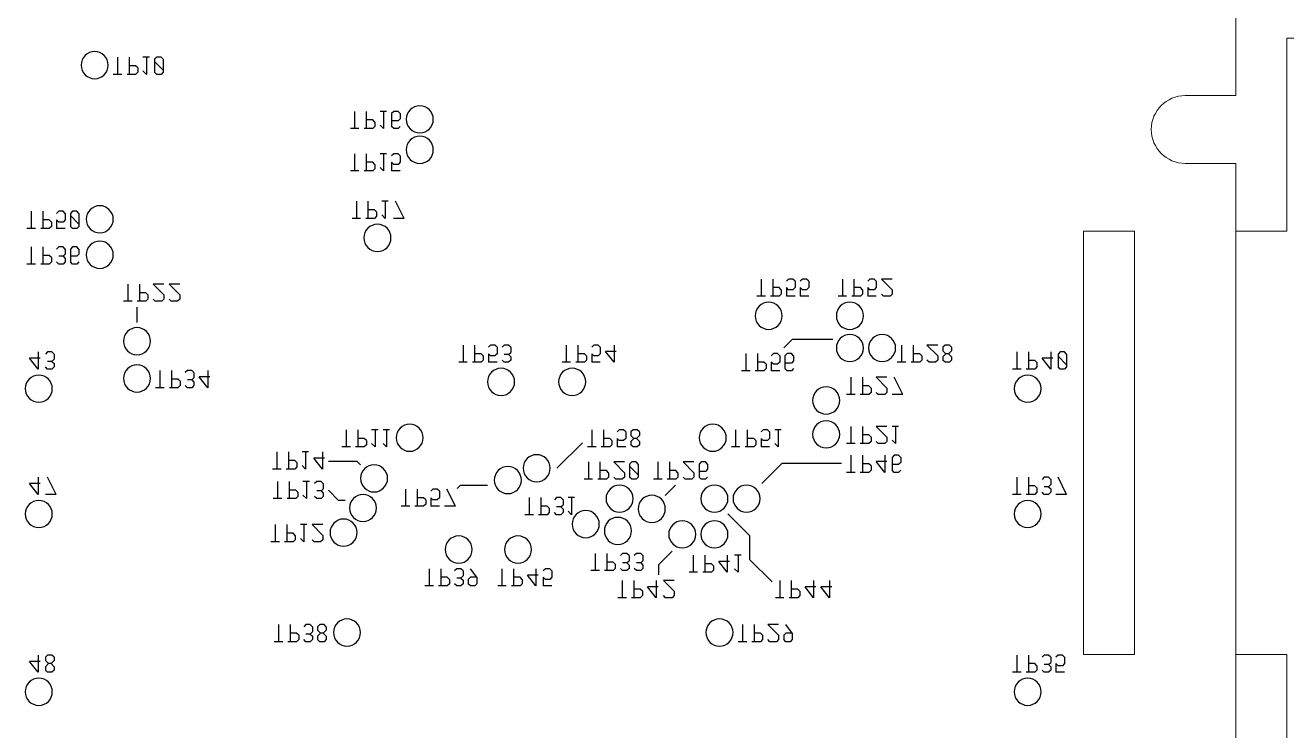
# Model space of a CAD drawing. Header units: millimetres. Extents: x -26 to 192, y -26 to 125.
# Drawn here: x 11.5 to 86, y 49.5 to 91.2 of the extents above; entities that cross this region are included whole.
import ezdxf

# ---------------------------------------------------------------- set-up
doc = ezdxf.new("R2010")
doc.units = ezdxf.units.MM
doc.layers.get('0').update_dxf_attribs({"linetype": 'CONTINUOUS', "lineweight": 0})
doc.layers.add('power_silk', color=7, linetype='CONTINUOUS')

msp = doc.modelspace()

# ---------------------------------------------------------------- linework, layer by layer
at = {"color": 5}
for p, q in [((83, 87), (83, 95)), ((86, 90.4), (106, 90.4)), ((86, 79), (86, 90.4)), ((83, 87), (80, 87)), ((78, 85), (78, 85)), ((80, 83), (83, 83)), ((83, 16), (83, 83)), ((74, 79), (77, 79)), ((74, 54), (74, 79)), ((77, 79), (77, 54)), ((83, 79), (86, 79)), ((77, 54), (74, 54)), ((86, 54), (83, 54)), ((86, 45), (86, 54))]:
    msp.add_line(p, q, dxfattribs=at)
for start, end in [(90, 180), (180, 270)]:
    msp.add_arc((80, 85), 2, start, end, dxfattribs=at)
at = {"layer": 'power_silk', "color": 1}
for points in [[(16.954314, 89.270153), (16.954314, 88.254153)], [(17.640114, 89.270153), (17.640114, 88.254153)], [(18.148114, 88.635153), (18.020761, 88.762153), (17.640114, 88.762153)], [(18.833914, 89.270153), (18.452914, 89.270153)], [(18.655761, 89.270153), (18.655761, 88.254153)], [(19.265714, 89.270153), (19.138714, 89.143153), (19.138714, 88.381153)], [(19.646714, 88.508153), (19.138714, 89.016153)], [(19.646714, 89.143153), (19.519361, 89.270153), (19.265714, 89.270153)], [(19.646714, 89.143153), (19.646714, 88.381153)], [(17.208314, 88.254153), (16.700314, 88.254153)], [(18.020761, 88.254153), (17.513114, 88.254153)], [(18.148114, 88.381153), (18.020761, 88.254153)], [(18.148114, 88.635153), (18.148114, 88.381153)], [(18.655761, 88.254153), (18.452914, 88.457353)], [(19.265714, 88.254153), (19.138714, 88.381153)], [(19.519361, 88.254153), (19.265714, 88.254153)], [(19.646714, 88.381153), (19.519361, 88.254153)], [(30.9543, 86.070105), (30.9543, 85.054105)], [(31.6401, 86.070105), (31.6401, 85.054105)], [(32.833548, 86.070105), (32.452548, 86.070105)], [(32.6561, 86.070105), (32.6561, 85.054105)], [(33.2657, 86.070105), (33.1387, 85.943105)], [(33.1387, 85.943105), (33.1387, 85.181105)], [(33.5197, 86.070105), (33.2657, 86.070105)], [(33.646348, 85.943105), (33.5197, 86.070105)], [(33.646348, 85.943105), (33.646348, 85.638305)], [(31.2083, 85.054105), (30.699948, 85.054105)], [(32.0211, 85.054105), (31.5131, 85.054105)], [(32.1481, 85.435105), (32.0211, 85.562105), (31.6401, 85.562105)], [(32.1481, 85.181105), (32.0211, 85.054105)], [(32.1481, 85.435105), (32.1481, 85.181105)], [(32.6561, 85.054105), (32.452548, 85.257305)], [(33.646348, 85.638305), (33.5197, 85.511305), (33.1387, 85.511305)], [(33.646348, 85.181105), (33.5197, 85.054105), (33.2657, 85.054105), (33.1387, 85.181105)], [(30.9543, 83.569969), (30.9543, 82.554322)], [(31.6401, 83.569969), (31.6401, 82.554322)], [(32.833548, 83.569969), (32.452548, 83.569969)], [(32.6561, 83.569969), (32.6561, 82.554322)], [(33.646348, 83.443322), (33.5197, 83.569969), (33.2657, 83.569969), (33.1387, 83.443322)], [(33.646348, 83.443322), (33.646348, 83.062322)], [(32.1481, 82.934969), (32.0211, 83.062322), (31.6401, 83.062322)], [(32.1481, 82.934969), (32.1481, 82.681322)], [(32.6561, 82.554322), (32.452548, 82.757522)], [(33.1387, 83.062322), (33.1387, 82.554322)], [(33.2657, 82.934969), (33.1387, 83.062322)], [(33.5197, 82.934969), (33.2657, 82.934969)], [(33.646348, 83.062322), (33.5197, 82.934969)], [(31.2083, 82.554322), (30.699948, 82.554322)], [(32.0211, 82.554322), (31.5131, 82.554322)], [(32.1481, 82.681322), (32.0211, 82.554322)], [(33.646348, 82.554322), (33.1387, 82.554322)], [(31.054136, 80.769972), (31.054136, 79.753972)], [(31.739936, 80.769972), (31.739936, 79.753972)], [(32.933736, 80.769972), (32.552736, 80.769972)], [(32.755936, 80.769972), (32.755936, 79.753972)], [(33.873536, 79.753972), (33.365536, 80.769972)], [(11.854206, 80.17025), (11.854206, 79.15425)], [(12.540006, 80.17025), (12.540006, 79.15425)], [(13.860806, 80.04325), (13.733806, 80.17025), (13.479806, 80.17025), (13.352806, 80.04325)], [(13.860806, 80.04325), (13.860806, 79.66225)], [(14.292606, 80.17025), (14.165606, 80.04325), (14.165606, 79.28125)], [(14.673606, 79.40825), (14.165606, 79.91625)], [(14.673606, 80.04325), (14.546606, 80.17025), (14.292606, 80.17025)], [(14.673606, 80.04325), (14.673606, 79.28125)], [(31.308136, 79.753972), (30.800136, 79.753972)], [(32.120936, 79.753972), (31.612936, 79.753972)], [(32.247936, 80.134972), (32.120936, 80.261972), (31.739936, 80.261972)], [(32.247936, 79.880972), (32.120936, 79.753972)], [(32.247936, 80.134972), (32.247936, 79.880972)], [(32.755936, 79.753972), (32.552736, 79.957172)], [(33.873536, 79.753972), (33.238536, 79.753972)], [(12.108206, 79.15425), (11.600206, 79.15425)], [(12.921006, 79.15425), (12.413006, 79.15425)], [(13.048006, 79.53525), (12.921006, 79.66225), (12.540006, 79.66225)], [(13.048006, 79.28125), (12.921006, 79.15425)], [(13.048006, 79.53525), (13.048006, 79.28125)], [(13.352806, 79.66225), (13.352806, 79.15425)], [(13.479806, 79.53525), (13.352806, 79.66225)], [(13.860806, 79.15425), (13.352806, 79.15425)], [(13.733806, 79.53525), (13.479806, 79.53525)], [(13.860806, 79.66225), (13.733806, 79.53525)], [(14.292606, 79.15425), (14.165606, 79.28125)], [(14.546606, 79.15425), (14.292606, 79.15425)], [(14.673606, 79.28125), (14.546606, 79.15425)], [(11.854206, 78.070164), (11.854206, 77.054164)], [(12.540006, 78.070164), (12.540006, 77.054164)], [(13.048006, 77.435164), (12.921006, 77.562164), (12.540006, 77.562164)], [(13.860806, 77.943164), (13.733806, 78.070164), (13.479806, 78.070164), (13.352806, 77.943164)], [(13.733806, 77.511364), (13.479806, 77.511364)], [(13.733806, 77.511364), (13.860806, 77.638364)], [(13.733806, 77.511364), (13.860806, 77.384364)], [(13.860806, 77.943164), (13.860806, 77.638364)], [(14.292606, 78.070164), (14.165606, 77.943164)], [(14.165606, 77.943164), (14.165606, 77.181164)], [(14.673606, 77.638364), (14.546606, 77.511364), (14.165606, 77.511364)], [(14.546606, 78.070164), (14.292606, 78.070164)], [(14.673606, 77.943164), (14.546606, 78.070164)], [(14.673606, 77.943164), (14.673606, 77.638364)], [(12.108206, 77.054164), (11.600206, 77.054164)], [(12.921006, 77.054164), (12.413006, 77.054164)], [(13.048006, 77.181164), (12.921006, 77.054164)], [(13.048006, 77.435164), (13.048006, 77.181164)], [(13.479806, 77.054164), (13.352806, 77.181164)], [(13.733806, 77.054164), (13.479806, 77.054164)], [(13.860806, 77.181164), (13.733806, 77.054164)], [(13.860806, 77.384364), (13.860806, 77.181164)], [(14.673606, 77.181164), (14.546606, 77.054164), (14.292606, 77.054164), (14.165606, 77.181164)], [(54.954125, 76.170103), (54.954125, 75.154103)], [(55.639925, 76.170103), (55.639925, 75.154103)], [(56.960725, 76.043103), (56.833725, 76.170103), (56.579725, 76.170103), (56.452725, 76.043103)], [(56.960725, 76.043103), (56.960725, 75.662103)], [(57.773525, 76.043103), (57.646525, 76.170103), (57.392525, 76.170103), (57.265525, 76.043103)], [(57.773525, 76.043103), (57.773525, 75.662103)], [(59.754373, 76.170103), (59.754373, 75.154103)], [(60.43982, 76.170103), (60.43982, 75.154103)], [(61.760973, 76.043103), (61.63362, 76.170103), (61.37962, 76.170103), (61.25262, 76.043103)], [(61.760973, 76.043103), (61.760973, 75.662103)], [(62.700773, 75.535103), (62.065773, 76.170103)], [(62.700773, 76.170103), (62.065773, 76.170103)], [(17.554036, 75.870242), (17.554036, 74.854242)], [(18.239836, 75.870242), (18.239836, 74.854242)], [(18.747836, 75.235242), (18.620836, 75.362242), (18.239836, 75.362242)], [(19.687636, 75.235242), (19.052636, 75.870242)], [(19.687636, 75.870242), (19.052636, 75.870242)], [(20.627436, 75.235242), (19.992436, 75.870242)], [(20.627436, 75.870242), (19.992436, 75.870242)], [(56.147925, 75.535103), (56.020925, 75.662103), (55.639925, 75.662103)], [(56.147925, 75.281103), (56.020925, 75.154103)], [(56.147925, 75.535103), (56.147925, 75.281103)], [(56.452725, 75.662103), (56.452725, 75.154103)], [(56.579725, 75.535103), (56.452725, 75.662103)], [(56.833725, 75.535103), (56.579725, 75.535103)], [(56.960725, 75.662103), (56.833725, 75.535103)], [(57.265525, 75.662103), (57.265525, 75.154103)], [(57.392525, 75.535103), (57.265525, 75.662103)], [(57.646525, 75.535103), (57.392525, 75.535103)], [(57.773525, 75.662103), (57.646525, 75.535103)], [(60.948173, 75.535103), (60.82082, 75.662103), (60.43982, 75.662103)], [(60.948173, 75.281103), (60.82082, 75.154103)], [(60.948173, 75.535103), (60.948173, 75.281103)], [(61.25262, 75.662103), (61.25262, 75.154103)], [(61.37962, 75.535103), (61.25262, 75.662103)], [(61.63362, 75.535103), (61.37962, 75.535103)], [(61.760973, 75.662103), (61.63362, 75.535103)], [(62.19242, 75.154103), (62.065773, 75.281103)], [(62.700773, 75.281103), (62.57342, 75.154103)], [(62.700773, 75.535103), (62.700773, 75.281103)], [(17.808036, 74.854242), (17.300036, 74.854242)], [(18.100136, 74.500053), (18.100136, 73.600117)], [(18.620836, 74.854242), (18.112836, 74.854242)], [(18.747836, 74.981242), (18.620836, 74.854242)], [(18.747836, 75.235242), (18.747836, 74.981242)], [(19.179636, 74.854242), (19.052636, 74.981242)], [(19.560636, 74.854242), (19.179636, 74.854242)], [(19.687636, 74.981242), (19.560636, 74.854242)], [(19.687636, 75.235242), (19.687636, 74.981242)], [(20.119436, 74.854242), (19.992436, 74.981242)], [(20.500436, 74.854242), (20.119436, 74.854242)], [(20.627436, 74.981242), (20.500436, 74.854242)], [(20.627436, 75.235242), (20.627436, 74.981242)], [(55.208125, 75.154103), (54.700125, 75.154103)], [(56.020925, 75.154103), (55.512925, 75.154103)], [(56.960725, 75.154103), (56.452725, 75.154103)], [(57.773525, 75.154103), (57.265525, 75.154103)], [(60.008373, 75.154103), (59.50002, 75.154103)], [(60.82082, 75.154103), (60.313173, 75.154103)], [(61.760973, 75.154103), (61.25262, 75.154103)], [(62.57342, 75.154103), (62.19242, 75.154103)], [(37.354395, 72.270144), (37.354395, 71.254144)], [(38.039842, 72.270144), (38.039842, 71.254144)], [(39.360642, 72.143144), (39.233642, 72.270144), (38.979642, 72.270144), (38.852995, 72.143144)], [(40.173442, 72.143144), (40.046795, 72.270144), (39.792442, 72.270144), (39.665795, 72.143144)], [(43.454275, 72.270144), (43.454275, 71.254144)], [(44.140075, 72.270144), (44.140075, 71.254144)], [(45.460875, 72.143144), (45.333875, 72.270144), (45.079875, 72.270144), (44.952875, 72.143144)], [(46.273675, 72.270144), (46.273675, 71.254144)], [(56.800211, 72.599992), (56.300325, 72.100105)], [(59.200159, 72.599992), (56.800211, 72.599992)], [(63.254281, 72.270144), (63.254281, 71.254144)], [(63.940081, 72.270144), (63.940081, 71.254144)], [(65.387881, 71.635144), (64.752881, 72.270144)], [(65.387881, 72.270144), (64.752881, 72.270144)], [(65.819681, 72.270144), (65.692681, 72.143144), (65.692681, 71.939944)], [(66.200681, 72.143144), (66.073681, 72.270144), (65.819681, 72.270144)], [(12.260606, 71.870094), (12.260606, 70.854094)], [(13.200406, 71.743094), (13.073759, 71.870094), (12.819406, 71.870094), (12.692759, 71.743094)], [(13.200406, 71.743094), (13.200406, 71.438294)], [(38.548195, 71.635144), (38.420842, 71.762144), (38.039842, 71.762144)], [(38.548195, 71.635144), (38.548195, 71.381144)], [(38.852995, 71.762144), (38.852995, 71.254144)], [(38.979642, 71.635144), (38.852995, 71.762144)], [(39.233642, 71.635144), (38.979642, 71.635144)], [(39.360642, 71.762144), (39.233642, 71.635144)], [(39.360642, 72.143144), (39.360642, 71.762144)], [(40.046795, 71.711344), (39.792442, 71.711344)], [(40.046795, 71.711344), (40.173442, 71.838344)], [(40.046795, 71.711344), (40.173442, 71.584344)], [(40.173442, 72.143144), (40.173442, 71.838344)], [(40.173442, 71.584344), (40.173442, 71.381144)], [(44.648075, 71.635144), (44.521075, 71.762144), (44.140075, 71.762144)], [(44.648075, 71.635144), (44.648075, 71.381144)], [(44.952875, 71.762144), (44.952875, 71.254144)], [(45.079875, 71.635144), (44.952875, 71.762144)], [(45.333875, 71.635144), (45.079875, 71.635144)], [(45.460875, 71.762144), (45.333875, 71.635144)], [(45.460875, 72.143144), (45.460875, 71.762144)], [(46.273675, 71.254144), (45.765675, 71.889144)], [(46.400675, 71.889144), (45.765675, 71.889144)], [(54.054189, 71.770258), (54.054189, 70.754258)], [(54.739989, 71.770258), (54.739989, 70.754258)], [(56.060789, 71.642905), (55.933789, 71.770258), (55.679789, 71.770258), (55.552789, 71.642905)], [(56.060789, 71.642905), (56.060789, 71.261905)], [(56.492589, 71.770258), (56.365589, 71.642905)], [(56.365589, 71.642905), (56.365589, 70.881258)], [(56.746589, 71.770258), (56.492589, 71.770258)], [(56.873589, 71.642905), (56.746589, 71.770258)], [(56.873589, 71.642905), (56.873589, 71.338105)], [(64.448081, 71.635144), (64.321081, 71.762144), (63.940081, 71.762144)], [(64.448081, 71.635144), (64.448081, 71.381144)], [(65.387881, 71.635144), (65.387881, 71.381144)], [(65.870481, 71.762144), (65.692681, 71.939944)], [(65.870481, 71.762144), (65.692681, 71.584344), (65.692681, 71.381144)], [(66.022881, 71.762144), (65.870481, 71.762144)], [(66.200681, 71.939944), (66.022881, 71.762144)], [(66.200681, 71.584344), (66.022881, 71.762144)], [(66.200681, 72.143144), (66.200681, 71.939944)], [(66.200681, 71.584344), (66.200681, 71.381144)], [(70.054073, 71.870094), (70.054073, 70.854094)], [(70.739873, 71.870094), (70.739873, 70.854094)], [(72.060673, 71.870094), (72.060673, 70.854094)], [(72.619473, 71.870094), (72.492473, 71.743094), (72.492473, 70.981094)], [(73.000473, 71.108094), (72.492473, 71.616094)], [(73.000473, 71.743094), (72.873473, 71.870094), (72.619473, 71.870094)], [(73.000473, 71.743094), (73.000473, 70.981094)], [(12.260606, 70.854094), (11.752606, 71.489094)], [(12.387606, 71.489094), (11.752606, 71.489094)], [(12.819406, 70.854094), (12.692759, 70.981094)], [(13.073759, 71.311294), (12.819406, 71.311294)], [(13.073759, 70.854094), (12.819406, 70.854094)], [(13.073759, 71.311294), (13.200406, 71.438294)], [(13.073759, 71.311294), (13.200406, 71.184294)], [(13.200406, 70.981094), (13.073759, 70.854094)], [(13.200406, 71.184294), (13.200406, 70.981094)], [(37.608042, 71.254144), (37.100042, 71.254144)], [(38.420842, 71.254144), (37.913195, 71.254144)], [(38.548195, 71.381144), (38.420842, 71.254144)], [(39.360642, 71.254144), (38.852995, 71.254144)], [(39.792442, 71.254144), (39.665795, 71.381144)], [(40.046795, 71.254144), (39.792442, 71.254144)], [(40.173442, 71.381144), (40.046795, 71.254144)], [(43.708275, 71.254144), (43.200275, 71.254144)], [(44.521075, 71.254144), (44.013075, 71.254144)], [(44.648075, 71.381144), (44.521075, 71.254144)], [(45.460875, 71.254144), (44.952875, 71.254144)], [(55.247989, 71.135258), (55.120989, 71.261905), (54.739989, 71.261905)], [(55.247989, 70.881258), (55.120989, 70.754258)], [(55.247989, 71.135258), (55.247989, 70.881258)], [(55.552789, 71.261905), (55.552789, 70.754258)], [(55.679789, 71.135258), (55.552789, 71.261905)], [(55.933789, 71.135258), (55.679789, 71.135258)], [(56.060789, 71.261905), (55.933789, 71.135258)], [(56.873589, 71.338105), (56.746589, 71.211458), (56.365589, 71.211458)], [(56.873589, 70.881258), (56.746589, 70.754258), (56.492589, 70.754258), (56.365589, 70.881258)], [(63.508281, 71.254144), (63.000281, 71.254144)], [(64.321081, 71.254144), (63.813081, 71.254144)], [(64.448081, 71.381144), (64.321081, 71.254144)], [(64.879881, 71.254144), (64.752881, 71.381144)], [(65.260881, 71.254144), (64.879881, 71.254144)], [(65.387881, 71.381144), (65.260881, 71.254144)], [(65.819681, 71.254144), (65.692681, 71.381144)], [(66.073681, 71.254144), (65.819681, 71.254144)], [(66.200681, 71.381144), (66.073681, 71.254144)], [(70.308073, 70.854094), (69.800073, 70.854094)], [(71.120873, 70.854094), (70.612873, 70.854094)], [(71.247873, 71.235094), (71.120873, 71.362094), (70.739873, 71.362094)], [(71.247873, 70.981094), (71.120873, 70.854094)], [(71.247873, 71.235094), (71.247873, 70.981094)], [(72.060673, 70.854094), (71.552673, 71.489094)], [(72.187673, 71.489094), (71.552673, 71.489094)], [(72.619473, 70.854094), (72.492473, 70.981094)], [(72.873473, 70.854094), (72.619473, 70.854094)], [(73.000473, 70.981094), (72.873473, 70.854094)], [(19.45445, 70.770133), (19.45445, 69.754133)], [(20.139898, 70.770133), (20.139898, 69.754133)], [(20.64825, 70.135133), (20.52125, 70.262133), (20.139898, 70.262133)], [(20.64825, 70.135133), (20.64825, 69.881133)], [(21.46105, 70.643133), (21.333698, 70.770133), (21.08005, 70.770133), (20.95305, 70.643133)], [(21.333698, 70.211333), (21.08005, 70.211333)], [(21.333698, 70.211333), (21.46105, 70.338333)], [(21.333698, 70.211333), (21.46105, 70.084333)], [(21.46105, 70.643133), (21.46105, 70.338333)], [(21.46105, 70.084333), (21.46105, 69.881133)], [(22.27385, 69.754133), (21.76585, 70.389133)], [(22.40085, 70.389133), (21.76585, 70.389133)], [(22.27385, 70.770133), (22.27385, 69.754133)], [(54.308189, 70.754258), (53.800189, 70.754258)], [(55.120989, 70.754258), (54.612989, 70.754258)], [(56.060789, 70.754258), (55.552789, 70.754258)], [(60.253906, 70.370083), (60.253906, 69.354083)], [(60.940059, 70.370083), (60.940059, 69.354083)], [(62.387506, 69.735083), (61.752506, 70.370083)], [(62.387506, 70.370083), (61.752506, 70.370083)], [(63.327659, 69.354083), (62.819306, 70.370083)], [(19.70845, 69.754133), (19.200098, 69.754133)], [(20.52125, 69.754133), (20.01325, 69.754133)], [(20.64825, 69.881133), (20.52125, 69.754133)], [(21.08005, 69.754133), (20.95305, 69.881133)], [(21.333698, 69.754133), (21.08005, 69.754133)], [(21.46105, 69.881133), (21.333698, 69.754133)], [(60.507906, 69.354083), (60.000259, 69.354083)], [(61.320706, 69.354083), (60.812706, 69.354083)], [(61.447706, 69.735083), (61.320706, 69.862083), (60.940059, 69.862083)], [(61.447706, 69.481083), (61.320706, 69.354083)], [(61.447706, 69.735083), (61.447706, 69.481083)], [(61.879506, 69.354083), (61.752506, 69.481083)], [(62.260506, 69.354083), (61.879506, 69.354083)], [(62.387506, 69.481083), (62.260506, 69.354083)], [(62.387506, 69.735083), (62.387506, 69.481083)], [(63.327659, 69.354083), (62.692659, 69.354083)], [(30.454414, 67.270225), (30.454414, 66.254225)], [(31.140214, 67.270225), (31.140214, 66.254225)], [(32.334014, 67.270225), (31.953014, 67.270225)], [(32.156214, 67.270225), (32.156214, 66.254225)], [(33.019461, 67.270225), (32.638814, 67.270225)], [(32.842014, 67.270225), (32.842014, 66.254225)], [(44.954286, 67.270225), (44.954286, 66.254225)], [(45.640086, 67.270225), (45.640086, 66.254225)], [(46.960534, 67.143225), (46.833886, 67.270225), (46.579534, 67.270225), (46.452886, 67.143225)], [(46.960534, 67.143225), (46.960534, 66.762225)], [(47.392686, 67.270225), (47.265334, 67.143225), (47.265334, 66.940025)], [(47.773686, 67.143225), (47.646686, 67.270225), (47.392686, 67.270225)], [(47.773686, 67.143225), (47.773686, 66.940025)], [(53.454114, 67.270225), (53.454114, 66.254225)], [(54.139914, 67.270225), (54.139914, 66.254225)], [(55.460714, 67.143225), (55.333714, 67.270225), (55.079714, 67.270225), (54.952714, 67.143225)], [(55.460714, 67.143225), (55.460714, 66.762225)], [(56.146514, 67.270225), (55.765514, 67.270225)], [(55.968714, 67.270225), (55.968714, 66.254225)], [(60.253906, 67.47025), (60.253906, 66.45425)], [(60.940059, 67.47025), (60.940059, 66.45425)], [(62.387506, 66.83525), (61.752506, 67.47025)], [(62.387506, 67.47025), (61.752506, 67.47025)], [(63.073659, 67.47025), (62.692659, 67.47025)], [(62.895506, 67.47025), (62.895506, 66.45425)], [(31.648214, 66.635225), (31.521214, 66.762225), (31.140214, 66.762225)], [(31.648214, 66.381225), (31.521214, 66.254225)], [(31.648214, 66.635225), (31.648214, 66.381225)], [(32.156214, 66.254225), (31.953014, 66.457425)], [(32.842014, 66.254225), (32.638814, 66.457425)], [(44.400073, 66.500111), (42.900414, 65.0001)], [(46.147734, 66.635225), (46.020734, 66.762225), (45.640086, 66.762225)], [(46.147734, 66.381225), (46.020734, 66.254225)], [(46.147734, 66.635225), (46.147734, 66.381225)], [(46.452886, 66.762225), (46.452886, 66.254225)], [(46.579534, 66.635225), (46.452886, 66.762225)], [(46.833886, 66.635225), (46.579534, 66.635225)], [(46.960534, 66.762225), (46.833886, 66.635225)], [(47.443134, 66.762225), (47.265334, 66.940025)], [(47.443134, 66.762225), (47.265334, 66.584425), (47.265334, 66.381225)], [(47.392686, 66.254225), (47.265334, 66.381225)], [(47.595534, 66.762225), (47.443134, 66.762225)], [(47.773686, 66.940025), (47.595534, 66.762225)], [(47.773686, 66.584425), (47.595534, 66.762225)], [(47.773686, 66.381225), (47.646686, 66.254225)], [(47.773686, 66.584425), (47.773686, 66.381225)], [(54.647914, 66.635225), (54.520914, 66.762225), (54.139914, 66.762225)], [(54.647914, 66.381225), (54.520914, 66.254225)], [(54.647914, 66.635225), (54.647914, 66.381225)], [(54.952714, 66.762225), (54.952714, 66.254225)], [(55.079714, 66.635225), (54.952714, 66.762225)], [(55.333714, 66.635225), (55.079714, 66.635225)], [(55.460714, 66.762225), (55.333714, 66.635225)], [(55.968714, 66.254225), (55.765514, 66.457425)], [(60.507906, 66.45425), (60.000259, 66.45425)], [(61.320706, 66.45425), (60.812706, 66.45425)], [(61.447706, 66.83525), (61.320706, 66.96225), (60.940059, 66.96225)], [(61.447706, 66.58125), (61.320706, 66.45425)], [(61.447706, 66.83525), (61.447706, 66.58125)], [(61.879506, 66.45425), (61.752506, 66.58125)], [(62.260506, 66.45425), (61.879506, 66.45425)], [(62.387506, 66.58125), (62.260506, 66.45425)], [(62.387506, 66.83525), (62.387506, 66.58125)], [(62.895506, 66.45425), (62.692659, 66.65745)], [(26.354078, 65.970239), (26.354078, 64.954239)], [(27.039878, 65.970239), (27.039878, 64.954239)], [(28.233678, 65.970239), (27.852678, 65.970239)], [(28.056231, 65.970239), (28.056231, 64.954239)], [(29.046478, 64.954239), (28.538478, 65.589239)], [(29.173478, 65.589239), (28.538478, 65.589239)], [(29.046478, 65.970239), (29.046478, 64.954239)], [(30.708061, 66.254225), (30.200414, 66.254225)], [(31.521214, 66.254225), (31.013214, 66.254225)], [(45.207934, 66.254225), (44.700286, 66.254225)], [(46.020734, 66.254225), (45.512734, 66.254225)], [(46.960534, 66.254225), (46.452886, 66.254225)], [(47.646686, 66.254225), (47.392686, 66.254225)], [(53.708114, 66.254225), (53.200467, 66.254225)], [(54.520914, 66.254225), (54.012914, 66.254225)], [(55.460714, 66.254225), (54.952714, 66.254225)], [(60.253906, 65.770214), (60.253906, 64.754214)], [(60.940059, 65.770214), (60.940059, 64.754214)], [(62.260506, 65.770214), (62.260506, 64.754214)], [(62.819306, 65.770214), (62.692659, 65.643214)], [(62.692659, 65.643214), (62.692659, 64.881214)], [(63.073659, 65.770214), (62.819306, 65.770214)], [(63.200306, 65.643214), (63.073659, 65.770214)], [(63.200306, 65.643214), (63.200306, 65.338414)], [(26.608078, 64.954239), (26.100078, 64.954239)], [(27.421231, 64.954239), (26.912878, 64.954239)], [(27.547878, 65.335239), (27.421231, 65.462239), (27.039878, 65.462239)], [(27.547878, 65.081239), (27.421231, 64.954239)], [(27.547878, 65.335239), (27.547878, 65.081239)], [(28.056231, 64.954239), (27.852678, 65.157439)], [(31.099998, 65.40015), (29.400314, 65.40015)], [(31.300023, 65.200125), (31.099998, 65.40015)], [(44.754261, 65.370164), (44.754261, 64.354164)], [(45.440061, 65.370164), (45.440061, 64.354164)], [(45.948061, 64.735164), (45.821061, 64.862164), (45.440061, 64.862164)], [(46.887861, 64.735164), (46.252861, 65.370164)], [(46.887861, 65.370164), (46.252861, 65.370164)], [(47.319661, 65.370164), (47.192661, 65.243164), (47.192661, 64.481164)], [(47.700661, 64.608164), (47.192661, 65.116164)], [(47.700661, 65.243164), (47.573661, 65.370164), (47.319661, 65.370164)], [(47.700661, 65.243164), (47.700661, 64.481164)], [(48.854245, 65.370164), (48.854245, 64.354164)], [(49.540045, 65.370164), (49.540045, 64.354164)], [(50.048045, 64.735164), (49.921045, 64.862164), (49.540045, 64.862164)], [(50.987845, 64.735164), (50.352845, 65.370164)], [(50.987845, 65.370164), (50.352845, 65.370164)], [(51.419645, 65.370164), (51.292645, 65.243164)], [(51.292645, 65.243164), (51.292645, 64.481164)], [(51.800645, 64.938364), (51.673645, 64.811364), (51.292645, 64.811364)], [(51.673645, 65.370164), (51.419645, 65.370164)], [(51.800645, 65.243164), (51.673645, 65.370164)], [(51.800645, 65.243164), (51.800645, 64.938364)], [(54.999986, 64.100164), (56.200136, 65.300314), (59.700045, 65.300314)], [(61.447706, 65.135214), (61.320706, 65.262214), (60.940059, 65.262214)], [(61.447706, 64.881214), (61.320706, 64.754214)], [(61.447706, 65.135214), (61.447706, 64.881214)], [(62.260506, 64.754214), (61.752506, 65.389214)], [(62.387506, 65.389214), (61.752506, 65.389214)], [(63.200306, 65.338414), (63.073659, 65.211414), (62.692659, 65.211414)], [(63.200306, 64.881214), (63.073659, 64.754214), (62.819306, 64.754214), (62.692659, 64.881214)], [(12.260606, 63.454228), (11.752606, 64.089228)], [(12.387606, 64.089228), (11.752606, 64.089228)], [(12.260606, 64.470228), (12.260606, 63.454228)], [(13.327759, 63.454228), (12.819406, 64.470228)], [(26.404173, 64.220108), (26.404173, 63.204108)], [(27.089973, 64.220108), (27.089973, 63.204108)], [(28.283773, 64.220108), (27.902773, 64.220108)], [(28.105973, 64.220108), (28.105973, 63.204108)], [(29.096573, 64.093108), (28.969573, 64.220108), (28.715573, 64.220108), (28.588573, 64.093108)], [(29.096573, 64.093108), (29.096573, 63.788308)], [(45.008261, 64.354164), (44.500261, 64.354164)], [(45.821061, 64.354164), (45.313061, 64.354164)], [(45.948061, 64.481164), (45.821061, 64.354164)], [(45.948061, 64.735164), (45.948061, 64.481164)], [(46.379861, 64.354164), (46.252861, 64.481164)], [(46.760861, 64.354164), (46.379861, 64.354164)], [(46.887861, 64.481164), (46.760861, 64.354164)], [(46.887861, 64.735164), (46.887861, 64.481164)], [(47.319661, 64.354164), (47.192661, 64.481164)], [(47.573661, 64.354164), (47.319661, 64.354164)], [(47.700661, 64.481164), (47.573661, 64.354164)], [(49.108245, 64.354164), (48.600245, 64.354164)], [(49.921045, 64.354164), (49.413045, 64.354164)], [(50.048045, 64.481164), (49.921045, 64.354164)], [(50.048045, 64.735164), (50.048045, 64.481164)], [(50.479845, 64.354164), (50.352845, 64.481164)], [(50.860845, 64.354164), (50.479845, 64.354164)], [(50.987845, 64.481164), (50.860845, 64.354164)], [(50.987845, 64.735164), (50.987845, 64.481164)], [(51.800645, 64.481164), (51.673645, 64.354164), (51.419645, 64.354164), (51.292645, 64.481164)], [(60.507906, 64.754214), (60.000259, 64.754214)], [(61.320706, 64.754214), (60.812706, 64.754214)], [(70.054073, 64.470228), (70.054073, 63.454228)], [(70.739873, 64.470228), (70.739873, 63.454228)], [(72.060673, 64.343228), (71.933673, 64.470228), (71.679673, 64.470228), (71.552673, 64.343228)], [(72.060673, 64.343228), (72.060673, 64.038428)], [(73.000473, 63.454228), (72.492473, 64.470228)], [(13.327759, 63.454228), (12.692759, 63.454228)], [(27.597973, 63.585108), (27.470973, 63.712108), (27.089973, 63.712108)], [(27.597973, 63.331108), (27.470973, 63.204108)], [(27.597973, 63.585108), (27.597973, 63.331108)], [(28.105973, 63.204108), (27.902773, 63.407308)], [(28.715573, 63.204108), (28.588573, 63.331108)], [(28.969573, 63.661308), (28.715573, 63.661308)], [(28.969573, 63.661308), (29.096573, 63.788308)], [(28.969573, 63.661308), (29.096573, 63.534308)], [(29.096573, 63.331108), (28.969573, 63.204108)], [(29.096573, 63.534308), (29.096573, 63.331108)], [(30.000036, 63.100039), (29.400314, 63.700114)], [(33.954323, 63.769964), (33.954323, 62.754317)], [(34.63977, 63.769964), (34.63977, 62.754317)], [(35.960923, 63.643317), (35.83357, 63.769964), (35.57957, 63.769964), (35.45257, 63.643317)], [(35.960923, 63.643317), (35.960923, 63.261964)], [(36.900723, 62.754317), (36.39237, 63.769964)], [(37.000206, 63.79995), (37.200231, 64.000328)], [(37.200231, 64.000328), (38.800078, 64.000328)], [(49.900231, 64.000328), (49.300156, 63.3999)], [(70.308073, 63.454228), (69.800073, 63.454228)], [(71.120873, 63.454228), (70.612873, 63.454228)], [(71.247873, 63.835228), (71.120873, 63.962228), (70.739873, 63.962228)], [(71.247873, 63.581228), (71.120873, 63.454228)], [(71.247873, 63.835228), (71.247873, 63.581228)], [(71.679673, 63.454228), (71.552673, 63.581228)], [(71.933673, 63.911428), (71.679673, 63.911428)], [(71.933673, 63.454228), (71.679673, 63.454228)], [(71.933673, 63.911428), (72.060673, 64.038428)], [(71.933673, 63.911428), (72.060673, 63.784428)], [(72.060673, 63.581228), (71.933673, 63.454228)], [(72.060673, 63.784428), (72.060673, 63.581228)], [(73.000473, 63.454228), (72.365473, 63.454228)], [(26.658173, 63.204108), (26.150173, 63.204108)], [(27.470973, 63.204108), (26.962973, 63.204108)], [(28.969573, 63.204108), (28.715573, 63.204108)], [(30.400086, 63.100039), (30.000036, 63.100039)], [(34.208323, 62.754317), (33.69997, 62.754317)], [(35.02077, 62.754317), (34.513123, 62.754317)], [(35.148123, 63.134964), (35.02077, 63.261964), (34.63977, 63.261964)], [(35.148123, 62.880964), (35.02077, 62.754317)], [(35.148123, 63.134964), (35.148123, 62.880964)], [(35.45257, 63.261964), (35.45257, 62.754317)], [(35.57957, 63.134964), (35.45257, 63.261964)], [(35.960923, 62.754317), (35.45257, 62.754317)], [(35.83357, 63.134964), (35.57957, 63.134964)], [(35.960923, 63.261964), (35.83357, 63.134964)], [(36.900723, 62.754317), (36.265723, 62.754317)], [(41.254, 63.27043), (41.254, 62.254078)], [(41.9398, 63.27043), (41.9398, 62.254078)], [(42.4478, 62.63543), (42.3208, 62.76243), (41.9398, 62.76243)], [(42.4478, 62.63543), (42.4478, 62.38143)], [(43.2606, 63.143078), (43.1336, 63.27043), (42.8796, 63.27043), (42.7526, 63.143078)], [(43.1336, 62.71163), (42.8796, 62.71163)], [(43.1336, 62.71163), (43.2606, 62.838278)], [(43.1336, 62.71163), (43.2606, 62.584278)], [(43.2606, 63.143078), (43.2606, 62.838278)], [(43.2606, 62.584278), (43.2606, 62.38143)], [(43.9464, 63.27043), (43.5654, 63.27043)], [(43.7686, 63.27043), (43.7686, 62.254078)], [(41.508, 62.254078), (41, 62.254078)], [(42.3208, 62.254078), (41.8128, 62.254078)], [(42.4478, 62.38143), (42.3208, 62.254078)], [(42.8796, 62.254078), (42.7526, 62.38143)], [(43.1336, 62.254078), (42.8796, 62.254078)], [(43.2606, 62.38143), (43.1336, 62.254078)], [(43.7686, 62.254078), (43.5654, 62.45763)], [(54.300075, 61.000305), (53.000089, 62.300292)], [(26.254242, 61.67023), (26.254242, 60.653878)], [(26.940042, 61.67023), (26.940042, 60.653878)], [(27.448042, 61.03523), (27.321042, 61.161878), (26.940042, 61.161878)], [(28.133842, 61.67023), (27.752842, 61.67023)], [(27.956042, 61.67023), (27.956042, 60.653878)], [(29.073289, 61.03523), (28.438289, 61.67023)], [(29.073289, 61.67023), (28.438289, 61.67023)], [(26.508242, 60.653878), (26.000242, 60.653878)], [(27.321042, 60.653878), (26.813042, 60.653878)], [(27.448042, 60.78123), (27.321042, 60.653878)], [(27.448042, 61.03523), (27.448042, 60.78123)], [(27.956042, 60.653878), (27.752842, 60.85743)], [(28.565642, 60.653878), (28.438289, 60.78123)], [(28.946642, 60.653878), (28.565642, 60.653878)], [(29.073289, 60.78123), (28.946642, 60.653878)], [(29.073289, 61.03523), (29.073289, 60.78123)], [(54.300075, 59.60013), (54.300075, 61.000305)], [(45.154311, 59.970194), (45.154311, 58.954194)], [(45.840111, 59.970194), (45.840111, 58.954194)], [(47.160911, 59.843194), (47.033911, 59.970194), (46.779911, 59.970194), (46.652911, 59.843194)], [(47.160911, 59.843194), (47.160911, 59.538394)], [(47.973711, 59.843194), (47.846711, 59.970194), (47.592711, 59.970194), (47.465711, 59.843194)], [(47.973711, 59.843194), (47.973711, 59.538394)], [(49.700206, 60.100017), (48.900106, 59.300269)], [(50.953978, 59.870358), (50.953978, 58.854358)], [(51.639778, 59.870358), (51.639778, 58.854358)], [(52.960578, 59.870358), (52.960578, 58.854358)], [(53.773731, 59.870358), (53.392378, 59.870358)], [(53.595578, 59.870358), (53.595578, 58.854358)], [(55.600414, 58.300144), (54.300075, 59.60013)], [(35.354145, 59.070258), (35.354145, 58.054258)], [(36.039945, 59.070258), (36.039945, 58.054258)], [(37.360745, 58.942905), (37.233745, 59.070258), (36.979745, 59.070258), (36.852745, 58.942905)], [(37.360745, 58.942905), (37.360745, 58.638105)], [(38.173545, 58.561905), (37.792545, 59.070258)], [(39.654153, 59.070258), (39.654153, 58.054258)], [(40.339953, 59.070258), (40.339953, 58.054258)], [(41.660753, 59.070258), (41.660753, 58.054258)], [(42.600553, 58.942905), (42.473553, 59.070258), (42.219553, 59.070258), (42.092553, 58.942905)], [(42.600553, 58.942905), (42.600553, 58.561905)], [(45.408311, 58.954194), (44.900311, 58.954194)], [(46.221111, 58.954194), (45.713111, 58.954194)], [(46.348111, 59.335194), (46.221111, 59.462194), (45.840111, 59.462194)], [(46.348111, 59.081194), (46.221111, 58.954194)], [(46.348111, 59.335194), (46.348111, 59.081194)], [(46.779911, 58.954194), (46.652911, 59.081194)], [(47.033911, 59.411394), (46.779911, 59.411394)], [(47.033911, 58.954194), (46.779911, 58.954194)], [(47.033911, 59.411394), (47.160911, 59.538394)], [(47.033911, 59.411394), (47.160911, 59.284394)], [(47.160911, 59.081194), (47.033911, 58.954194)], [(47.160911, 59.284394), (47.160911, 59.081194)], [(47.592711, 58.954194), (47.465711, 59.081194)], [(47.846711, 59.411394), (47.592711, 59.411394)], [(47.846711, 58.954194), (47.592711, 58.954194)], [(47.846711, 59.411394), (47.973711, 59.538394)], [(47.846711, 59.411394), (47.973711, 59.284394)], [(47.973711, 59.081194), (47.846711, 58.954194)], [(47.973711, 59.284394), (47.973711, 59.081194)], [(48.900106, 59.300269), (48.900106, 58.700194)], [(52.147778, 59.235358), (52.021131, 59.362005), (51.639778, 59.362005)], [(52.147778, 58.981358), (52.021131, 58.854358)], [(52.147778, 59.235358), (52.147778, 58.981358)], [(52.960578, 58.854358), (52.452578, 59.489358)], [(53.087578, 59.489358), (52.452578, 59.489358)], [(53.595578, 58.854358), (53.392378, 59.057558)], [(36.547945, 58.435258), (36.420945, 58.561905), (36.039945, 58.561905)], [(36.547945, 58.181258), (36.420945, 58.054258)], [(36.547945, 58.435258), (36.547945, 58.181258)], [(36.979745, 58.054258), (36.852745, 58.181258)], [(37.233745, 58.511458), (36.979745, 58.511458)], [(37.233745, 58.511458), (37.360745, 58.638105)], [(37.233745, 58.511458), (37.360745, 58.384458)], [(37.360745, 58.181258), (37.233745, 58.054258)], [(37.360745, 58.384458), (37.360745, 58.181258)], [(38.173545, 58.561905), (38.173545, 58.181258), (38.046545, 58.054258), (37.792545, 58.054258), (37.665545, 58.181258)], [(37.792545, 58.561905), (37.665545, 58.435258)], [(37.665545, 58.435258), (37.665545, 58.181258)], [(38.173545, 58.561905), (37.792545, 58.561905)], [(40.847953, 58.435258), (40.720953, 58.561905), (40.339953, 58.561905)], [(40.847953, 58.181258), (40.720953, 58.054258)], [(40.847953, 58.435258), (40.847953, 58.181258)], [(41.660753, 58.054258), (41.152753, 58.689258)], [(41.787753, 58.689258), (41.152753, 58.689258)], [(42.092553, 58.561905), (42.092553, 58.054258)], [(42.219553, 58.435258), (42.092553, 58.561905)], [(42.473553, 58.435258), (42.219553, 58.435258)], [(42.600553, 58.561905), (42.473553, 58.435258)], [(46.754159, 58.369994), (46.754159, 57.353994)], [(47.439959, 58.369994), (47.439959, 57.353994)], [(48.760759, 58.369994), (48.760759, 57.353994)], [(49.827559, 57.734994), (49.192559, 58.369994)], [(49.827559, 58.369994), (49.192559, 58.369994)], [(51.207978, 58.854358), (50.699978, 58.854358)], [(52.021131, 58.854358), (51.512778, 58.854358)], [(56.054086, 58.369994), (56.054086, 57.353994)], [(56.739886, 58.369994), (56.739886, 57.353994)], [(58.060686, 58.369994), (58.060686, 57.353994)], [(59.000486, 58.369994), (59.000486, 57.353994)], [(35.608145, 58.054258), (35.100145, 58.054258)], [(36.420945, 58.054258), (35.912945, 58.054258)], [(37.233745, 58.054258), (36.979745, 58.054258)], [(39.908153, 58.054258), (39.400153, 58.054258)], [(40.720953, 58.054258), (40.212953, 58.054258)], [(42.600553, 58.054258), (42.092553, 58.054258)], [(47.947959, 57.734994), (47.820959, 57.861994), (47.439959, 57.861994)], [(47.947959, 57.480994), (47.820959, 57.353994)], [(47.947959, 57.734994), (47.947959, 57.480994)], [(48.760759, 57.353994), (48.252759, 57.988994)], [(48.887759, 57.988994), (48.252759, 57.988994)], [(49.319559, 57.353994), (49.192559, 57.480994)], [(49.827559, 57.480994), (49.700559, 57.353994)], [(49.827559, 57.734994), (49.827559, 57.480994)], [(57.247886, 57.734994), (57.120886, 57.861994), (56.739886, 57.861994)], [(57.247886, 57.480994), (57.120886, 57.353994)], [(57.247886, 57.734994), (57.247886, 57.480994)], [(58.060686, 57.353994), (57.552686, 57.988994)], [(58.187686, 57.988994), (57.552686, 57.988994)], [(59.000486, 57.353994), (58.492486, 57.988994)], [(59.127486, 57.988994), (58.492486, 57.988994)], [(47.008159, 57.353994), (46.500159, 57.353994)], [(47.820959, 57.353994), (47.312959, 57.353994)], [(49.700559, 57.353994), (49.319559, 57.353994)], [(56.308086, 57.353994), (55.800086, 57.353994)], [(57.120886, 57.353994), (56.612886, 57.353994)], [(26.454267, 55.770022), (26.454267, 54.754022)], [(27.140067, 55.770022), (27.140067, 54.754022)], [(27.648067, 55.135022), (27.521067, 55.262375), (27.140067, 55.262375)], [(27.648067, 55.135022), (27.648067, 54.881022)], [(28.460867, 55.643022), (28.333867, 55.770022), (28.079867, 55.770022), (27.952867, 55.643022)], [(28.333867, 55.211222), (28.079867, 55.211222)], [(28.333867, 55.211222), (28.460867, 55.338222)], [(28.333867, 55.211222), (28.460867, 55.084222)], [(28.460867, 55.643022), (28.460867, 55.338222)], [(28.892667, 55.770022), (28.765667, 55.643022), (28.765667, 55.439822)], [(28.943467, 55.262375), (28.765667, 55.439822)], [(28.943467, 55.262375), (28.765667, 55.084222), (28.765667, 54.881022)], [(29.273667, 55.643022), (29.146667, 55.770022), (28.892667, 55.770022)], [(29.095867, 55.262375), (28.943467, 55.262375)], [(29.273667, 55.439822), (29.095867, 55.262375)], [(29.273667, 55.084222), (29.095867, 55.262375)], [(29.273667, 55.643022), (29.273667, 55.439822)], [(53.854164, 55.770022), (53.854164, 54.754022)], [(54.539964, 55.770022), (54.539964, 54.754022)], [(55.047964, 55.135022), (54.920964, 55.262375), (54.539964, 55.262375)], [(55.047964, 55.135022), (55.047964, 54.881022)], [(55.987764, 55.135022), (55.352764, 55.770022)], [(55.987764, 55.770022), (55.352764, 55.770022)], [(55.987764, 55.135022), (55.987764, 54.881022)], [(56.800564, 55.262375), (56.800564, 54.881022), (56.673564, 54.754022), (56.419564, 54.754022), (56.292564, 54.881022)], [(56.419564, 55.262375), (56.292564, 55.135022)], [(56.292564, 55.135022), (56.292564, 54.881022)], [(56.800564, 55.262375), (56.419564, 55.770022)], [(56.800564, 55.262375), (56.419564, 55.262375)], [(26.708267, 54.754022), (26.200267, 54.754022)], [(27.521067, 54.754022), (27.013067, 54.754022)], [(27.648067, 54.881022), (27.521067, 54.754022)], [(28.079867, 54.754022), (27.952867, 54.881022)], [(28.333867, 54.754022), (28.079867, 54.754022)], [(28.460867, 54.881022), (28.333867, 54.754022)], [(28.460867, 55.084222), (28.460867, 54.881022)], [(28.892667, 54.754022), (28.765667, 54.881022)], [(29.146667, 54.754022), (28.892667, 54.754022)], [(29.273667, 54.881022), (29.146667, 54.754022)], [(29.273667, 55.084222), (29.273667, 54.881022)], [(54.108164, 54.754022), (53.600517, 54.754022)], [(54.920964, 54.754022), (54.412964, 54.754022)], [(55.047964, 54.881022), (54.920964, 54.754022)], [(55.479764, 54.754022), (55.352764, 54.881022)], [(55.860764, 54.754022), (55.479764, 54.754022)], [(55.987764, 54.881022), (55.860764, 54.754022)], [(12.260606, 53.97015), (12.260606, 52.95415)], [(12.819406, 53.97015), (12.692759, 53.84315), (12.692759, 53.63995)], [(13.200406, 53.84315), (13.073759, 53.97015), (12.819406, 53.97015)], [(13.200406, 53.84315), (13.200406, 53.63995)], [(70.054073, 53.97015), (70.054073, 52.95415)], [(70.739873, 53.97015), (70.739873, 52.95415)], [(72.060673, 53.84315), (71.933673, 53.97015), (71.679673, 53.97015), (71.552673, 53.84315)], [(72.060673, 53.84315), (72.060673, 53.538703)], [(72.873473, 53.84315), (72.746473, 53.97015), (72.492473, 53.97015), (72.365473, 53.84315)], [(72.873473, 53.84315), (72.873473, 53.462503)], [(12.260606, 52.95415), (11.752606, 53.58915)], [(12.387606, 53.58915), (11.752606, 53.58915)], [(12.870206, 53.462503), (12.692759, 53.63995)], [(12.870206, 53.462503), (12.692759, 53.28435), (12.692759, 53.08115)], [(12.819406, 52.95415), (12.692759, 53.08115)], [(13.073759, 52.95415), (12.819406, 52.95415)], [(13.022606, 53.462503), (12.870206, 53.462503)], [(13.200406, 53.63995), (13.022606, 53.462503)], [(13.200406, 53.28435), (13.022606, 53.462503)], [(13.200406, 53.08115), (13.073759, 52.95415)], [(13.200406, 53.28435), (13.200406, 53.08115)], [(70.308073, 52.95415), (69.800073, 52.95415)], [(71.120873, 52.95415), (70.612873, 52.95415)], [(71.247873, 53.33515), (71.120873, 53.462503), (70.739873, 53.462503)], [(71.247873, 53.08115), (71.120873, 52.95415)], [(71.247873, 53.33515), (71.247873, 53.08115)], [(71.679673, 52.95415), (71.552673, 53.08115)], [(71.933673, 53.41135), (71.679673, 53.41135)], [(71.933673, 52.95415), (71.679673, 52.95415)], [(71.933673, 53.41135), (72.060673, 53.538703)], [(71.933673, 53.41135), (72.060673, 53.28435)], [(72.060673, 53.08115), (71.933673, 52.95415)], [(72.060673, 53.28435), (72.060673, 53.08115)], [(72.365473, 53.462503), (72.365473, 52.95415)], [(72.492473, 53.33515), (72.365473, 53.462503)], [(72.873473, 52.95415), (72.365473, 52.95415)], [(72.746473, 53.33515), (72.492473, 53.33515)], [(72.873473, 53.462503), (72.746473, 53.33515)]]:
    msp.add_lwpolyline(points, dxfattribs=at)
at = {"layer": 'power_silk', "color": 5}
for points in [[(15.6, 89.6), (15.158323, 89.6), (14.7999, 89.24193), (14.7999, 88.7999)], [(16.4001, 88.7999), (16.4001, 89.24193), (16.042031, 89.6), (15.6, 89.6)], [(14.7999, 88.7999), (14.7999, 88.358222), (15.158323, 88.000153), (15.6, 88.000153)], [(15.6, 88.000153), (16.042031, 88.000153), (16.4001, 88.358222), (16.4001, 88.7999)], [(34.800284, 86.400305), (34.358253, 86.400305), (34.000184, 86.041883), (34.000184, 85.600205)], [(35.600384, 85.600205), (35.600384, 86.041883), (35.241961, 86.400305), (34.800284, 86.400305)], [(34.000184, 85.600205), (34.000184, 85.158175), (34.358253, 84.800105), (34.800284, 84.800105)], [(34.800284, 84.800105), (35.241961, 84.800105), (35.600384, 85.158175), (35.600384, 85.600205)], [(34.800284, 84.60008), (34.358253, 84.60008), (34.000184, 84.241658), (34.000184, 83.79998)], [(35.600384, 83.79998), (35.600384, 84.241658), (35.241961, 84.60008), (34.800284, 84.60008)], [(34.000184, 83.79998), (34.000184, 83.358303), (34.358253, 82.99988), (34.800284, 82.99988)], [(34.800284, 82.99988), (35.241961, 82.99988), (35.600384, 83.358303), (35.600384, 83.79998)], [(15.900214, 80.50045), (15.458184, 80.50045), (15.100114, 80.142028), (15.100114, 79.70035)], [(16.700314, 79.70035), (16.700314, 80.142028), (16.341892, 80.50045), (15.900214, 80.50045)], [(15.100114, 79.70035), (15.100114, 79.258319), (15.458184, 78.90025), (15.900214, 78.90025)], [(15.900214, 78.90025), (16.341892, 78.90025), (16.700314, 79.258319), (16.700314, 79.70035)], [(32.300148, 79.400489), (31.85847, 79.400489), (31.500048, 79.042067), (31.500048, 78.600036)], [(33.100248, 78.600036), (33.100248, 79.042067), (32.741825, 79.400489), (32.300148, 79.400489)], [(15.900214, 78.400364), (15.458184, 78.400364), (15.100114, 78.041942), (15.100114, 77.600264)], [(16.700314, 77.600264), (16.700314, 78.041942), (16.341892, 78.400364), (15.900214, 78.400364)], [(31.500048, 78.600036), (31.500048, 78.158358), (31.85847, 77.799936), (32.300148, 77.799936)], [(32.300148, 77.799936), (32.741825, 77.799936), (33.100248, 78.158358), (33.100248, 78.600036)], [(15.100114, 77.600264), (15.100114, 77.158233), (15.458184, 76.800164), (15.900214, 76.800164)], [(15.900214, 76.800164), (16.341892, 76.800164), (16.700314, 77.158233), (16.700314, 77.600264)], [(55.400036, 74.800267), (54.958359, 74.800267), (54.599936, 74.441844), (54.599936, 74.000167)], [(56.200136, 74.000167), (56.200136, 74.441844), (55.841714, 74.800267), (55.400036, 74.800267)], [(60.200284, 74.800267), (59.758253, 74.800267), (59.400184, 74.441844), (59.400184, 74.000167)], [(61.000384, 74.000167), (61.000384, 74.441844), (60.641961, 74.800267), (60.200284, 74.800267)], [(54.599936, 74.000167), (54.599936, 73.558489), (54.958359, 73.200067), (55.400036, 73.200067)], [(55.400036, 73.200067), (55.841714, 73.200067), (56.200136, 73.558489), (56.200136, 74.000167)], [(59.400184, 74.000167), (59.400184, 73.558489), (59.758253, 73.200067), (60.200284, 73.200067)], [(60.200284, 73.200067), (60.641961, 73.200067), (61.000384, 73.558489), (61.000384, 74.000167)], [(18.100136, 73.300255), (17.658459, 73.300255), (17.300036, 72.941833), (17.300036, 72.500155)], [(18.900236, 72.500155), (18.900236, 72.941833), (18.542167, 73.300255), (18.100136, 73.300255)], [(17.300036, 72.500155), (17.300036, 72.058125), (17.658459, 71.700055), (18.100136, 71.700055)], [(18.100136, 71.700055), (18.542167, 71.700055), (18.900236, 72.058125), (18.900236, 72.500155)], [(60.200284, 72.900205), (59.758253, 72.900205), (59.400184, 72.541783), (59.400184, 72.100105)], [(61.000384, 72.100105), (61.000384, 72.541783), (60.641961, 72.900205), (60.200284, 72.900205)], [(62.099992, 72.900205), (61.658314, 72.900205), (61.299892, 72.541783), (61.299892, 72.100105)], [(62.900092, 72.100105), (62.900092, 72.541783), (62.542023, 72.900205), (62.099992, 72.900205)], [(59.400184, 72.100105), (59.400184, 71.658075), (59.758253, 71.300005), (60.200284, 71.300005)], [(60.200284, 71.300005), (60.641961, 71.300005), (61.000384, 71.658075), (61.000384, 72.100105)], [(61.299892, 72.100105), (61.299892, 71.658075), (61.658314, 71.300005), (62.099992, 71.300005)], [(62.099992, 71.300005), (62.542023, 71.300005), (62.900092, 71.658075), (62.900092, 72.100105)], [(18.100136, 71.100333), (17.658459, 71.100333), (17.300036, 70.741911), (17.300036, 70.300233)], [(18.900236, 70.300233), (18.900236, 70.741911), (18.542167, 71.100333), (18.100136, 71.100333)], [(39.600178, 70.900308), (39.1585, 70.900308), (38.800078, 70.541886), (38.800078, 70.100208)], [(40.400278, 70.100208), (40.400278, 70.541886), (40.042209, 70.900308), (39.600178, 70.900308)], [(43.799998, 70.900308), (43.35832, 70.900308), (42.999898, 70.541886), (42.999898, 70.100208)], [(44.600098, 70.100208), (44.600098, 70.541886), (44.242028, 70.900308), (43.799998, 70.900308)], [(12.300117, 70.500258), (11.858439, 70.500258), (11.500017, 70.142189), (11.500017, 69.700158)], [(13.100217, 69.700158), (13.100217, 70.142189), (12.741795, 70.500258), (12.300117, 70.500258)], [(17.300036, 70.300233), (17.300036, 69.858555), (17.658459, 69.500133), (18.100136, 69.500133)], [(18.100136, 69.500133), (18.542167, 69.500133), (18.900236, 69.858555), (18.900236, 70.300233)], [(38.800078, 70.100208), (38.800078, 69.658178), (39.1585, 69.300108), (39.600178, 69.300108)], [(39.600178, 69.300108), (40.042209, 69.300108), (40.400278, 69.658178), (40.400278, 70.100208)], [(42.999898, 70.100208), (42.999898, 69.658178), (43.35832, 69.300108), (43.799998, 69.300108)], [(43.799998, 69.300108), (44.242028, 69.300108), (44.600098, 69.658178), (44.600098, 70.100208)], [(70.700009, 70.500258), (70.258331, 70.500258), (69.899909, 70.142189), (69.899909, 69.700158)], [(71.500109, 69.700158), (71.500109, 70.142189), (71.141686, 70.500258), (70.700009, 70.500258)], [(11.500017, 69.700158), (11.500017, 69.25848), (11.858439, 68.900058), (12.300117, 68.900058)], [(12.300117, 68.900058), (12.741795, 68.900058), (13.100217, 69.25848), (13.100217, 69.700158)], [(58.800109, 69.800347), (58.358431, 69.800347), (58.000009, 69.441925), (58.000009, 69.000247)], [(59.600209, 69.000247), (59.600209, 69.441925), (59.242139, 69.800347), (58.800109, 69.800347)], [(69.899909, 69.700158), (69.899909, 69.25848), (70.258331, 68.900058), (70.700009, 68.900058)], [(70.700009, 68.900058), (71.141686, 68.900058), (71.500109, 69.25848), (71.500109, 69.700158)], [(58.000009, 69.000247), (58.000009, 68.558569), (58.358431, 68.200147), (58.800109, 68.200147)], [(58.800109, 68.200147), (59.242139, 68.200147), (59.600209, 68.558569), (59.600209, 69.000247)], [(58.800109, 67.80045), (58.358431, 67.80045), (58.000009, 67.442028), (58.000009, 67.00035)], [(59.600209, 67.00035), (59.600209, 67.442028), (59.242139, 67.80045), (58.800109, 67.80045)], [(34.200209, 67.600072), (33.758531, 67.600072), (33.400109, 67.242003), (33.400109, 66.799972)], [(35.000309, 66.799972), (35.000309, 67.242003), (34.642239, 67.600072), (34.200209, 67.600072)], [(52.100153, 67.600072), (51.658475, 67.600072), (51.300053, 67.242003), (51.300053, 66.799972)], [(52.900253, 66.799972), (52.900253, 67.242003), (52.542184, 67.600072), (52.100153, 67.600072)], [(33.400109, 66.799972), (33.400109, 66.358294), (33.758531, 65.999872), (34.200209, 65.999872)], [(34.200209, 65.999872), (34.642239, 65.999872), (35.000309, 66.358294), (35.000309, 66.799972)], [(51.300053, 66.799972), (51.300053, 66.358294), (51.658475, 65.999872), (52.100153, 65.999872)], [(52.100153, 65.999872), (52.542184, 65.999872), (52.900253, 66.358294), (52.900253, 66.799972)], [(58.000009, 67.00035), (58.000009, 66.558319), (58.358431, 66.20025), (58.800109, 66.20025)], [(58.800109, 66.20025), (59.242139, 66.20025), (59.600209, 66.558319), (59.600209, 67.00035)], [(41.700264, 65.8002), (41.258234, 65.8002), (40.900164, 65.44213), (40.900164, 65.0001)], [(42.500364, 65.0001), (42.500364, 65.44213), (42.141942, 65.8002), (41.700264, 65.8002)], [(32.100123, 65.200478), (31.658445, 65.200478), (31.300023, 64.842055), (31.300023, 64.400378)], [(32.900223, 64.400378), (32.900223, 64.842055), (32.542153, 65.200478), (32.100123, 65.200478)], [(40.000228, 65.100289), (39.558198, 65.100289), (39.200128, 64.741867), (39.200128, 64.300189)], [(40.800328, 64.300189), (40.800328, 64.741867), (40.441906, 65.100289), (40.000228, 65.100289)], [(40.900164, 65.0001), (40.900164, 64.558422), (41.258234, 64.2), (41.700264, 64.2)], [(41.700264, 64.2), (42.141942, 64.2), (42.500364, 64.558422), (42.500364, 65.0001)], [(31.300023, 64.400378), (31.300023, 63.958347), (31.658445, 63.600278), (32.100123, 63.600278)], [(32.100123, 63.600278), (32.542153, 63.600278), (32.900223, 63.958347), (32.900223, 64.400378)], [(39.200128, 64.300189), (39.200128, 63.858511), (39.558198, 63.500089), (40.000228, 63.500089)], [(40.000228, 63.500089), (40.441906, 63.500089), (40.800328, 63.858511), (40.800328, 64.300189)], [(31.450306, 63.450347), (31.008275, 63.450347), (30.650206, 63.091925), (30.650206, 62.650247)], [(32.250406, 62.650247), (32.250406, 63.091925), (31.891984, 63.450347), (31.450306, 63.450347)], [(46.600348, 64.000328), (46.15867, 64.000328), (45.800248, 63.641905), (45.800248, 63.200228)], [(47.400448, 63.200228), (47.400448, 63.641905), (47.042025, 64.000328), (46.600348, 64.000328)], [(48.500056, 63.400253), (48.058378, 63.400253), (47.699956, 63.042183), (47.699956, 62.600153)], [(49.300156, 62.600153), (49.300156, 63.042183), (48.942086, 63.400253), (48.500056, 63.400253)], [(52.200342, 64.000328), (51.758311, 64.000328), (51.400242, 63.641905), (51.400242, 63.200228)], [(53.000442, 63.200228), (53.000442, 63.641905), (52.64202, 64.000328), (52.200342, 64.000328)], [(54.10005, 64.000328), (53.658373, 64.000328), (53.29995, 63.641905), (53.29995, 63.200228)], [(54.90015, 63.200228), (54.90015, 63.641905), (54.542081, 64.000328), (54.10005, 64.000328)], [(12.300117, 63.100392), (11.858439, 63.100392), (11.500017, 62.741969), (11.500017, 62.300292)], [(13.100217, 62.300292), (13.100217, 62.741969), (12.741795, 63.100392), (12.300117, 63.100392)], [(30.650206, 62.650247), (30.650206, 62.208569), (31.008275, 61.850147), (31.450306, 61.850147)], [(31.450306, 61.850147), (31.891984, 61.850147), (32.250406, 62.208569), (32.250406, 62.650247)], [(45.800248, 63.200228), (45.800248, 62.758197), (46.15867, 62.400128), (46.600348, 62.400128)], [(46.600348, 62.400128), (47.042025, 62.400128), (47.400448, 62.758197), (47.400448, 63.200228)], [(47.699956, 62.600153), (47.699956, 62.158475), (48.058378, 61.800053), (48.500056, 61.800053)], [(48.500056, 61.800053), (48.942086, 61.800053), (49.300156, 62.158475), (49.300156, 62.600153)], [(51.400242, 63.200228), (51.400242, 62.758197), (51.758311, 62.400128), (52.200342, 62.400128)], [(52.200342, 62.400128), (52.64202, 62.400128), (53.000442, 62.758197), (53.000442, 63.200228)], [(53.29995, 63.200228), (53.29995, 62.758197), (53.658373, 62.400128), (54.10005, 62.400128)], [(54.10005, 62.400128), (54.542081, 62.400128), (54.90015, 62.758197), (54.90015, 63.200228)], [(70.700009, 63.100392), (70.258331, 63.100392), (69.899909, 62.741969), (69.899909, 62.300292)], [(71.500109, 62.300292), (71.500109, 62.741969), (71.141686, 63.100392), (70.700009, 63.100392)], [(11.500017, 62.300292), (11.500017, 61.858614), (11.858439, 61.500192), (12.300117, 61.500192)], [(12.300117, 61.500192), (12.741795, 61.500192), (13.100217, 61.858614), (13.100217, 62.300292)], [(30.299898, 62.00043), (29.85822, 62.00043), (29.499798, 61.642008), (29.499798, 61.20033)], [(31.099998, 61.20033), (31.099998, 61.642008), (30.741928, 62.00043), (30.299898, 62.00043)], [(44.600098, 62.500317), (44.15842, 62.500317), (43.799998, 62.141894), (43.799998, 61.700217)], [(45.400198, 61.700217), (45.400198, 62.141894), (45.042128, 62.500317), (44.600098, 62.500317)], [(46.500159, 62.100267), (46.058481, 62.100267), (45.700059, 61.741844), (45.700059, 61.300167)], [(47.300259, 61.300167), (47.300259, 61.741844), (46.942189, 62.100267), (46.500159, 62.100267)], [(50.300281, 61.900242), (49.858603, 61.900242), (49.500181, 61.541819), (49.500181, 61.100142)], [(51.100381, 61.100142), (51.100381, 61.541819), (50.742311, 61.900242), (50.300281, 61.900242)], [(52.200342, 61.900242), (51.758311, 61.900242), (51.400242, 61.541819), (51.400242, 61.100142)], [(53.000442, 61.100142), (53.000442, 61.541819), (52.64202, 61.900242), (52.200342, 61.900242)], [(69.899909, 62.300292), (69.899909, 61.858614), (70.258331, 61.500192), (70.700009, 61.500192)], [(70.700009, 61.500192), (71.141686, 61.500192), (71.500109, 61.858614), (71.500109, 62.300292)], [(29.499798, 61.20033), (29.499798, 60.7583), (29.85822, 60.40023), (30.299898, 60.40023)], [(30.299898, 60.40023), (30.741928, 60.40023), (31.099998, 60.7583), (31.099998, 61.20033)], [(43.799998, 61.700217), (43.799998, 61.258539), (44.15842, 60.900117), (44.600098, 60.900117)], [(44.600098, 60.900117), (45.042128, 60.900117), (45.400198, 61.258539), (45.400198, 61.700217)], [(45.700059, 61.300167), (45.700059, 60.858489), (46.058481, 60.500067), (46.500159, 60.500067)], [(46.500159, 60.500067), (46.942189, 60.500067), (47.300259, 60.858489), (47.300259, 61.300167)], [(49.500181, 61.100142), (49.500181, 60.658464), (49.858603, 60.300042), (50.300281, 60.300042)], [(50.300281, 60.300042), (50.742311, 60.300042), (51.100381, 60.658464), (51.100381, 61.100142)], [(51.400242, 61.100142), (51.400242, 60.658464), (51.758311, 60.300042), (52.200342, 60.300042)], [(52.200342, 60.300042), (52.64202, 60.300042), (53.000442, 60.658464), (53.000442, 61.100142)], [(37.100042, 61.000305), (36.658364, 61.000305), (36.299942, 60.641883), (36.299942, 60.200205)], [(37.900142, 60.200205), (37.900142, 60.641883), (37.542073, 61.000305), (37.100042, 61.000305)], [(40.600303, 61.000305), (40.158625, 61.000305), (39.800203, 60.641883), (39.800203, 60.200205)], [(41.400403, 60.200205), (41.400403, 60.641883), (41.041981, 61.000305), (40.600303, 61.000305)], [(36.299942, 60.200205), (36.299942, 59.758175), (36.658364, 59.400105), (37.100042, 59.400105)], [(37.100042, 59.400105), (37.542073, 59.400105), (37.900142, 59.758175), (37.900142, 60.200205)], [(39.800203, 60.200205), (39.800203, 59.758175), (40.158625, 59.400105), (40.600303, 59.400105)], [(40.600303, 59.400105), (41.041981, 59.400105), (41.400403, 59.758175), (41.400403, 60.200205)], [(30.500275, 56.100222), (30.058598, 56.100222), (29.700175, 55.742153), (29.700175, 55.300122)], [(31.300375, 55.300122), (31.300375, 55.742153), (30.941953, 56.100222), (30.500275, 56.100222)], [(52.500203, 56.100222), (52.058525, 56.100222), (51.700103, 55.742153), (51.700103, 55.300122)], [(53.300303, 55.300122), (53.300303, 55.742153), (52.941881, 56.100222), (52.500203, 56.100222)], [(29.700175, 55.300122), (29.700175, 54.858444), (30.058598, 54.500022), (30.500275, 54.500022)], [(30.500275, 54.500022), (30.941953, 54.500022), (31.300375, 54.858444), (31.300375, 55.300122)], [(51.700103, 55.300122), (51.700103, 54.858444), (52.058525, 54.500022), (52.500203, 54.500022)], [(52.500203, 54.500022), (52.941881, 54.500022), (53.300303, 54.858444), (53.300303, 55.300122)], [(12.300117, 52.600314), (11.858439, 52.600314), (11.500017, 52.241892), (11.500017, 51.800214)], [(13.100217, 51.800214), (13.100217, 52.241892), (12.741795, 52.600314), (12.300117, 52.600314)], [(70.700009, 52.600314), (70.258331, 52.600314), (69.899909, 52.241892), (69.899909, 51.800214)], [(71.500109, 51.800214), (71.500109, 52.241892), (71.141686, 52.600314), (70.700009, 52.600314)], [(11.500017, 51.800214), (11.500017, 51.358183), (11.858439, 51.000114), (12.300117, 51.000114)], [(12.300117, 51.000114), (12.741795, 51.000114), (13.100217, 51.358183), (13.100217, 51.800214)], [(69.899909, 51.800214), (69.899909, 51.358183), (70.258331, 51.000114), (70.700009, 51.000114)], [(70.700009, 51.000114), (71.141686, 51.000114), (71.500109, 51.358183), (71.500109, 51.800214)]]:
    msp.add_open_spline(points, degree=3, dxfattribs=at)

doc.saveas('drawing.dxf')
